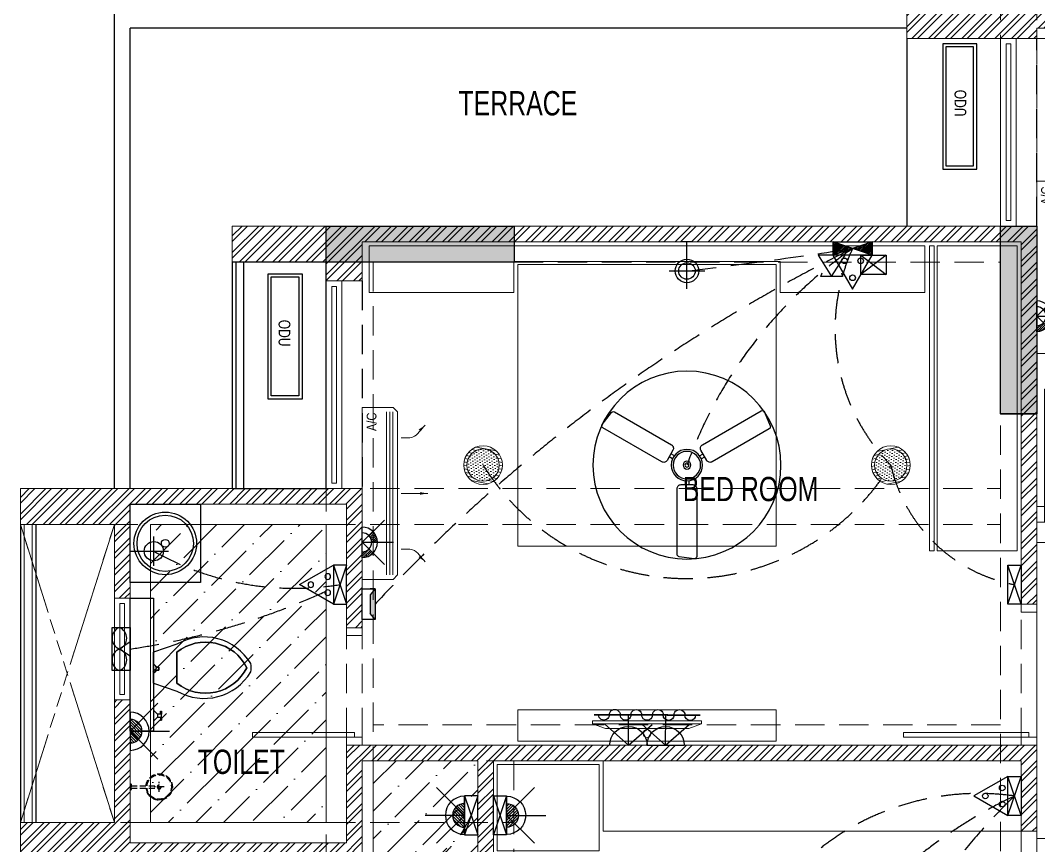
# Model space of a CAD drawing. Header units: inches. Extents: x 822859 to 1009930, y 496782 to 576896.
# Drawn here: x 825709 to 832210, y 528500 to 533772 of the extents above; entities that cross this region are included whole.
import ezdxf
from ezdxf.enums import TextEntityAlignment as Align

# ---------------------------------------------------------------- set-up
doc = ezdxf.new("R2010")
doc.units = ezdxf.units.IN
doc.header["$LTSCALE"] = 750
doc.header["$MEASUREMENT"] = 0
for name, pattern in [('DASHED', [0.75, 0.5, -0.25]), ('HIDDEN', [0.375, 0.25, -0.125]), ('HIDDEN2', [0.1875, 0.125, -0.0625])]:
    doc.linetypes.add(name, pattern=pattern)
for name, color, linetype, lineweight in [('1 x 15 W green led dl', 84, 'Continuous', 5), ('COLUMN', 5, 'Continuous', 13), ('DOOR-MSA', 8, 'Continuous', 13), ('DOTTED LINE-MSA', 8, 'HIDDEN2', 13), ('ELE-01-MSA', 8, 'Continuous', 18), ('ELE-04-MSA', 139, 'Continuous', 15), ('FURNITURE-MSA', 251, 'Continuous', 5), ('HVAC-HW UNIT', 1, 'Continuous', 13), ('S_B4_230x125', 3, 'HIDDEN', 20), ('S_B4_230x425', 15, 'HIDDEN', 20), ('S_B4_230x575', 10, 'HIDDEN', 20), ('S_B4_300x575', 30, 'HIDDEN', 20), ('S_B4_CUT OUT LINE', 9, 'Continuous', 20), ('S_B4_SUNK', 250, 'Continuous', 20), ('S_C_ABOVE HP TO TOP', 5, 'Continuous', 30), ('TEXT DETAIL-MSA', 8, 'Continuous', 13), ('TEXT ROOM NAME-MSA', 8, 'Continuous', 13), ('WALL HATCH-MSA', 251, 'Continuous', 9), ('WALL-MSA', 11, 'Continuous', 18), ('WINDOW-MSA', 8, 'Continuous', 13)]:
    doc.layers.add(name, color=color, linetype=linetype, lineweight=lineweight)
for name, color, linetype in [('AC 2 MODULE SWITCH', 6, 'DASHED'), ('CS SHEET', 7, 'Continuous'), ('E-18 wall light point', 3, 'Continuous'), ('E-18a wall light point', 6, 'Continuous'), ('E-20 night light point', 152, 'Continuous'), ('E-45 exhaust fan point', 5, 'Continuous'), ('E-47 switch board', 1, 'Continuous'), ('E-49 5A plug point', 150, 'Continuous'), ('E-49a SB with 5A plug point', 5, 'Continuous'), ('E-50 15A plug point', 1, 'Continuous'), ('E-51 15 A AC PLUG POINT', 6, 'Continuous'), ('E-55 telephone point', 6, 'Continuous'), ('E-56 television point', 4, 'Continuous'), ('ELE-02-MSA', 8, 'Continuous'), ("Emg-42 4' fan point", 30, 'Continuous'), ('P.FIXTURE', 8, 'Continuous'), ('PE-E-Electrical Control', 150, 'HIDDEN'), ('PROJ.', 7, 'Continuous'), ('R.C.C HATCH-MSA', 250, 'Continuous'), ('Switch Board', 72, 'Continuous')]:
    doc.layers.add(name, color=color, linetype=linetype)
doc.styles.add('125pt1.6', font='simplex.shx', dxfattribs={"width": 0.6, "height": 200})
doc.styles.add('Arial Narrow', font='swisscl.ttf', dxfattribs={"height": 150})
doc.styles.add('MtXpl_Swis721_LtCn_B', font='swisscl.ttf')
doc.styles.add('NARROW', font='ARIALN.TTF', dxfattribs={"height": 2.25})
doc.dimstyles.new('DIM_50', dxfattribs={"dimtxt": 200, "dimasz": 100, "dimexe": 25, "dimexo": 5, "dimgap": 25, "dimtad": 1, "dimdec": 0, "dimzin": 0, "dimdsep": 46, "dimtxsty": '125pt1.6', "dimblk": 'ARCHTICK', "dimcen": 0.09, "dimclrd": 8, "dimclre": 8, "dimclrt": 7, "dimaunit": 1, "dimadec": 4, "dimazin": 0, "dimtfac": 1, "dimtdec": 0, "dimtmove": 2, "dimatfit": 1, "dimfxl": 150, "dimfxlon": 1, "dimtolj": 1, "dimtzin": 0, "dimarcsym": 1})
pattern_1 = [(45, (-830625.795, -554021.86), (-53.0330086, 53.0330086), []), (45, (-830590.44, -554021.86), (-53.0330086, 53.0330086), [])]
pattern_2 = [(45, (-142690.51, 158401.09), (66.29126, 243.067956), [312.5, -62.5, 0, -62.5])]

# ---------------------------------------------------------------- blocks, each defined once
blk = doc.blocks.new('BLOCK-G & H TYPICAL COLOUMN')
at = {"layer": 'R.C.C HATCH-MSA'}
h = blk.add_hatch(color=256, dxfattribs=at)
h.dxf.hatch_style = 1
h.paths.add_polyline_path([(172697.62, -104207.75), (172688.57, -104207.75), (172688.57, -104255), (172697.62, -104255)])
h.paths.add_polyline_path([(172327.12, -104207.75), (172336.18, -104207.75), (172336.18, -104255), (172327.12, -104255)])
h.paths.add_polyline_path([(172819.88, -104207.75), (172819.88, -104216.81), (172867.12, -104216.81), (172867.12, -104207.75)])
h.paths.add_polyline_path([(172204.87, -104207.75), (172204.87, -104216.81), (172157.62, -104216.81), (172157.62, -104207.75)])
h.paths.add_polyline_path([(172561.18, -104240.06), (172552.12, -104240.06), (172552.12, -104287.31), (172561.18, -104287.31)])
h.paths.add_polyline_path([(172463.57, -104240.06), (172472.62, -104240.06), (172472.62, -104287.31), (172463.57, -104287.31)])
h.paths.add_polyline_path([(172177.87, -104422.2), (172177.87, -104431.25), (172130.62, -104431.25), (172130.62, -104422.2)])
h.paths.add_polyline_path([(172894.12, -104422.2), (172894.12, -104431.25), (172846.88, -104431.25), (172846.88, -104422.2)])
h.paths.add_polyline_path([(172336.12, -104486.75), (172336.12, -104495.81), (172288.87, -104495.81), (172288.87, -104486.75)])
h.paths.add_polyline_path([(172202.62, -104543.75), (172202.62, -104552.81), (172155.37, -104552.81), (172155.37, -104543.75)])
h.paths.add_polyline_path([(172822.13, -104543.75), (172822.13, -104552.81), (172869.37, -104552.81), (172869.37, -104543.75)])
h.paths.add_polyline_path([(172516.9, -104495.81), (172507.85, -104495.81), (172507.85, -104448.56), (172516.9, -104448.56)])
h.paths.add_polyline_path([(172697.62, -104104.25), (172688.57, -104104.25), (172688.57, -104057.01), (172697.62, -104057.01)])
h.paths.add_polyline_path([(172327.12, -104104.25), (172336.18, -104104.25), (172336.18, -104057.01), (172327.12, -104057.01)])
h.paths.add_polyline_path([(172819.88, -104104.25), (172819.88, -104095.2), (172867.12, -104095.2), (172867.12, -104104.25)])
h.paths.add_polyline_path([(172204.87, -104104.25), (172204.87, -104095.2), (172157.62, -104095.2), (172157.62, -104104.25)])
h.paths.add_polyline_path([(172561.18, -104071.94), (172552.12, -104071.94), (172552.12, -104024.7), (172561.18, -104024.7)])
h.paths.add_polyline_path([(172463.57, -104071.94), (172472.62, -104071.94), (172472.62, -104024.7), (172463.57, -104024.7)])
h.paths.add_polyline_path([(172177.87, -103889.81), (172177.87, -103880.75), (172130.62, -103880.75), (172130.62, -103889.81)])
h.paths.add_polyline_path([(172894.12, -103889.81), (172894.12, -103880.75), (172846.88, -103880.75), (172846.88, -103889.81)])
h.paths.add_polyline_path([(172336.12, -103825.25), (172336.12, -103816.2), (172288.87, -103816.2), (172288.87, -103825.25)])
h.paths.add_polyline_path([(172202.62, -103768.25), (172202.62, -103759.2), (172155.37, -103759.2), (172155.37, -103768.25)])
h.paths.add_polyline_path([(172822.13, -103768.25), (172822.13, -103759.2), (172869.37, -103759.2), (172869.37, -103768.25)])
h.paths.add_polyline_path([(172516.9, -103816.2), (172507.85, -103816.2), (172507.85, -103863.44), (172516.9, -103863.44)])
h.paths.add_polyline_path([(172548.37, -103699.31), (172548.37, -103690.25), (172595.62, -103690.25), (172595.62, -103699.31)])
h.paths.add_polyline_path([(172476.37, -103699.31), (172476.37, -103690.25), (172429.13, -103690.25), (172429.13, -103699.31)])
h.paths.add_polyline_path([(172726.82, -103612.31), (172726.82, -103603.25), (172774.06, -103603.25), (172774.06, -103612.31)])
h.paths.add_polyline_path([(172297.93, -103612.31), (172297.93, -103603.25), (172250.69, -103603.25), (172250.69, -103612.31)])
h.paths.add_polyline_path([(172920.37, -103523.81), (172920.37, -103514.75), (172857.56, -103514.75), (172857.56, -103523.81)])
h.paths.add_polyline_path([(172104.37, -103523.81), (172104.37, -103514.75), (172167.19, -103514.75), (172167.19, -103523.81)])
h.paths.add_polyline_path([(172476.37, -103492.94), (172467.32, -103492.94), (172467.32, -103445.7), (172476.37, -103445.7)])
h.paths.add_polyline_path([(172548.37, -103492.94), (172557.43, -103492.94), (172557.43, -103445.7), (172548.37, -103445.7)])
h.paths.add_polyline_path([(172663.43, -103454.75), (172759.5, -103454.75), (172759.5, -103349.7), (172663.43, -103349.7), (172663.43, -103358.75), (172750.44, -103358.75), (172750.44, -103445.7), (172663.43, -103445.7)])
h.paths.add_polyline_path([(172361.32, -103454.75), (172265.25, -103454.75), (172265.25, -103349.7), (172361.32, -103349.7), (172361.32, -103358.75), (172274.31, -103358.75), (172274.31, -103445.7), (172361.32, -103445.7)])
h.paths.add_polyline_path([(172428.37, -103358.75), (172419.32, -103358.75), (172419.32, -103311.51), (172428.37, -103311.51)])
h.paths.add_polyline_path([(172428.37, -103132.74), (172419.32, -103132.74), (172419.32, -103179.99), (172428.37, -103179.99)])
h.paths.add_polyline_path([(172151.62, -103286.75), (172151.62, -103277.7), (172104.37, -103277.7), (172104.37, -103286.75)])
h.paths.add_polyline_path([(172245.43, -103162.74), (172245.43, -103153.68), (172198.19, -103153.68), (172198.19, -103162.74)])
h.paths.add_polyline_path([(172428.37, -103021.25), (172419.32, -103021.25), (172419.32, -103068.5), (172428.37, -103068.5)])
h.paths.add_polyline_path([(172245.43, -102997.25), (172236.37, -102997.25), (172236.37, -103044.5), (172245.43, -103044.5)])
h.paths.add_polyline_path([(172104.37, -102997.25), (172104.37, -103006.31), (172151.62, -103006.31), (172151.62, -102997.25)])
h.paths.add_polyline_path([(172596.37, -103358.75), (172605.43, -103358.75), (172605.43, -103311.51), (172596.37, -103311.51)])
h.paths.add_polyline_path([(172596.37, -103132.74), (172605.43, -103132.74), (172605.43, -103179.99), (172596.37, -103179.99)])
h.paths.add_polyline_path([(172873.13, -103286.75), (172873.13, -103277.7), (172920.37, -103277.7), (172920.37, -103286.75)])
h.paths.add_polyline_path([(172779.32, -103162.74), (172779.32, -103153.68), (172826.56, -103153.68), (172826.56, -103162.74)])
h.paths.add_polyline_path([(172596.37, -103021.25), (172605.43, -103021.25), (172605.43, -103068.5), (172596.37, -103068.5)])
h.paths.add_polyline_path([(172779.32, -102997.25), (172788.37, -102997.25), (172788.37, -103044.5), (172779.32, -103044.5)])
h.paths.add_polyline_path([(172920.37, -102997.25), (172920.37, -103006.31), (172873.13, -103006.31), (172873.13, -102997.25)])
h.paths.add_polyline_path([(172548.37, -104612.7), (172548.37, -104621.75), (172595.62, -104621.75), (172595.62, -104612.7)])
h.paths.add_polyline_path([(172476.37, -104612.7), (172476.37, -104621.75), (172429.13, -104621.75), (172429.13, -104612.7)])
h.paths.add_polyline_path([(172297.93, -104699.7), (172297.93, -104708.75), (172250.69, -104708.75), (172250.69, -104699.7)])
h.paths.add_polyline_path([(172104.37, -104788.2), (172104.37, -104797.25), (172167.19, -104797.25), (172167.19, -104788.2)])
h.paths.add_polyline_path([(172726.82, -104699.7), (172726.82, -104708.75), (172774.06, -104708.75), (172774.06, -104699.7)])
h.paths.add_polyline_path([(172920.37, -104788.2), (172920.37, -104797.25), (172857.56, -104797.25), (172857.56, -104788.2)])
h.paths.add_polyline_path([(172476.37, -104819.06), (172467.32, -104819.06), (172467.32, -104866.31), (172476.37, -104866.31)])
h.paths.add_polyline_path([(172548.37, -104819.06), (172557.43, -104819.06), (172557.43, -104866.31), (172548.37, -104866.31)])
h.paths.add_polyline_path([(172663.43, -104857.25), (172759.5, -104857.25), (172759.5, -104962.31), (172663.43, -104962.31), (172663.43, -104953.25), (172750.44, -104953.25), (172750.44, -104866.31), (172663.43, -104866.31)])
h.paths.add_polyline_path([(172361.32, -104857.25), (172265.25, -104857.25), (172265.25, -104962.31), (172361.32, -104962.31), (172361.32, -104953.25), (172274.31, -104953.25), (172274.31, -104866.31), (172361.32, -104866.31)])
h.paths.add_polyline_path([(172428.37, -104953.25), (172419.32, -104953.25), (172419.32, -105000.5), (172428.37, -105000.5)])
h.paths.add_polyline_path([(172428.37, -105178.31), (172419.32, -105178.31), (172419.32, -105131.06), (172428.37, -105131.06)])
h.paths.add_polyline_path([(172151.62, -105025.25), (172151.62, -105034.31), (172104.37, -105034.31), (172104.37, -105025.25)])
h.paths.add_polyline_path([(172245.43, -105072.5), (172236.37, -105072.5), (172236.37, -105025.25), (172245.43, -105025.25)])
h.paths.add_polyline_path([(172428.37, -105290.75), (172419.32, -105290.75), (172419.32, -105243.51), (172428.37, -105243.51)])
h.paths.add_polyline_path([(172245.43, -105314.75), (172236.37, -105314.75), (172236.37, -105267.51), (172245.43, -105267.51)])
h.paths.add_polyline_path([(172104.37, -105277.35), (172113.43, -105277.35), (172113.43, -105314.75), (172104.37, -105314.75)])
h.paths.add_polyline_path([(172596.37, -104953.25), (172605.43, -104953.25), (172605.43, -105000.5), (172596.37, -105000.5)])
h.paths.add_polyline_path([(172596.37, -105178.31), (172605.43, -105178.31), (172605.43, -105131.06), (172596.37, -105131.06)])
h.paths.add_polyline_path([(172873.13, -105025.25), (172873.13, -105034.31), (172920.37, -105034.31), (172920.37, -105025.25)])
h.paths.add_polyline_path([(172788.37, -105025.25), (172779.32, -105025.25), (172779.32, -105072.5), (172788.37, -105072.5)])
h.paths.add_polyline_path([(172596.37, -105290.75), (172605.43, -105290.75), (172605.43, -105243.51), (172596.37, -105243.51)])
h.paths.add_polyline_path([(172779.32, -105314.75), (172788.37, -105314.75), (172788.37, -105267.51), (172779.32, -105267.51)])
h.paths.add_polyline_path([(172911.32, -105314.75), (172920.37, -105314.75), (172920.37, -105277.35), (172911.32, -105277.35)])
h.paths.add_polyline_path([(172688.63, -104486.75), (172688.63, -104495.81), (172735.87, -104495.81), (172735.87, -104486.75)])
h.paths.add_polyline_path([(172688.63, -103825.25), (172688.63, -103816.2), (172735.87, -103816.2), (172735.87, -103825.25)])
at = {"layer": 'COLUMN'}
for points in [[(172204.87, -104207.75), (172204.87, -104216.81), (172157.62, -104216.81), (172157.62, -104207.75)], [(172327.12, -104207.75), (172336.18, -104207.75), (172336.18, -104255), (172327.12, -104255)]]:
    blk.add_lwpolyline(points, close=True, dxfattribs=at)
blk = doc.blocks.new('A$Ca69f7aba')
at = {"layer": 'WINDOW-MSA', "ltscale": 5000}
for points in [[(-750, 0), (-700, 0), (-700, -100), (-750, -100)], [(0, 0), (-50, 0), (-50, -100), (0, -100)], [(-50, -50), (-50, -700), (-80, -700), (-80, -50)]]:
    blk.add_lwpolyline(points, close=True, dxfattribs=at)
at = {"layer": 'WINDOW-MSA', "linetype": 'HIDDEN'}
blk.add_lwpolyline([(-50, 0), (-700, 0)], dxfattribs=at)
at = {"layer": 'WINDOW-MSA', "linetype": 'HIDDEN', "elevation": 0}
blk.add_lwpolyline([(-50, -100), (-700, -100)], dxfattribs=at)
blk = doc.blocks.new('A$C16cd5f5f')
at = {"layer": 'WINDOW-MSA', "ltscale": 5000}
for points in [[(50, 50), (50, 850), (80, 850), (80, 50)], [(0, 0), (50, 0), (50, 100), (0, 100)], [(900, 0), (850, 0), (850, 100), (900, 100)]]:
    blk.add_lwpolyline(points, close=True, dxfattribs=at)
at = {"layer": 'WINDOW-MSA', "linetype": 'HIDDEN', "elevation": 0}
blk.add_lwpolyline([(50, 100), (850, 100)], dxfattribs=at)
at = {"layer": 'WINDOW-MSA', "linetype": 'HIDDEN'}
blk.add_lwpolyline([(50, 0), (850, 0)], dxfattribs=at)
blk = doc.blocks.new('A$Cbea8c011')
at = {"layer": 'ELE-02-MSA', "elevation": 0}
for points in [[(400, -108.3), (-400, -108.3), (-400, 108.3), (400, 108.3)], [(380, -88.3), (-380, -88.3), (-380, 88.3), (380, 88.3)]]:
    blk.add_lwpolyline(points, close=True, dxfattribs=at)
at = {"layer": 'TEXT DETAIL-MSA', "style": 'Arial Narrow'}
blk.add_text('ODU', height=75, dxfattribs=at).set_placement((-106.4, -41.5, 0))
blk = doc.blocks.new('t4tgg34')
for points in [[(375405.3, -62759.1), (375390.8, -62744.6), (375390.8, -62738.4), (375370.8, -62738.4), (375370.8, -62719.7), (375390.8, -62719.7), (375390.8, -62713.4), (375405.3, -62699), (375405.3, -62635.1), (375255.5, -62585.2, 0.412342), (374784.6, -62708.9, 0.132891), (374784.6, -62761, 0.412336), (375255.5, -62884.7), (375405.3, -62834.8)], [(375255.5, -62834.8, -0.475238), (374809.5, -62734.9, -0.475243), (375255.5, -62635.1)]]:
    blk.add_lwpolyline(points, format="xyb", close=True)
blk.add_lwpolyline([(375255.5, -62834.8), (375255.5, -62635.1, 0.475243), (374809.5, -62734.9, 0.475238), (375255.5, -62834.8, 0.489246)], format="xyb")
blk.add_lwpolyline([(375405.3, -62635.1), (375405.3, -62699), (375390.8, -62713.4), (375390.8, -62719.7), (375370.8, -62719.7), (375370.8, -62738.4), (375390.8, -62738.4), (375390.8, -62744.6), (375405.3, -62759.1), (375405.3, -62699), (375405.3, -62834.8)])
blk = doc.blocks.new('9')
at = {"linetype": 'Continuous'}
for p, q in [((709869.5, -390414.7), (709869.5, -390433.8)), ((709875.9, -390433.8), (709869.5, -390433.8)), ((709875.9, -390414.7), (709875.9, -390433.8))]:
    blk.add_line(p, q, dxfattribs=at)
for points in [[(709875.9, -390395.7), (709875.9, -390376.6), (709869.5, -390376.6), (709869.5, -390395.7)], [(709894.9, -390395.7), (709920.3, -390370.3), (709920.3, -390440.1), (709894.9, -390414.7)]]:
    blk.add_lwpolyline(points, dxfattribs=at)
blk.add_lwpolyline([(709894.9, -390414.7), (709869.5, -390414.7), (709869.5, -390395.7), (709894.9, -390395.7)], close=True, dxfattribs=at)
blk = doc.blocks.new('SHOWE')
at = {"linetype": 'HIDDEN', "ltscale": 0.2}
for p, q in [((3964261.3, -1171717.9), (3964261.3, -1171674.7)), ((3964261.3, -1171674.7), (3964263.3, -1171674.7)), ((3964261.3, -1171717.9), (3964263.3, -1171717.9)), ((3964264.2, -1171676.3), (3964264.2, -1171716.3)), ((3964268.7, -1171680.5), (3964268.7, -1171696.3)), ((3964268.7, -1171688.6), (3964437.5, -1171688.6)), ((3964268.7, -1171712), (3964268.7, -1171696.3)), ((3964268.7, -1171704), (3964437.5, -1171704)), ((3964479.2, -1171696.3), (3964415.6, -1171696.3)), ((3964447.4, -1171664.5), (3964447.4, -1171728.1))]:
    blk.add_line(p, q, dxfattribs=at)
for radius in [12.5, 10.6]:
    blk.add_circle((3964447.4, -1171696.3), radius, dxfattribs=at)
for centre, radius, start, end in [((3964447.4, -1171696.3), 84.1, 185.23834, 174.76166), ((3964447.4, -1171696.3), 81.4, 185.41049, 174.58951), ((3964447.4, -1171696.3), 78, 185.6496, 174.3504), ((3964262.4, -1171676.3), 1.76, 358.02823, 62.08212), ((3964262.4, -1171716.3), 1.76, 297.91788, 1.97177), ((3964259.8, -1171685.3), 10.1, 28.34358, 64.21035), ((3964259.8, -1171707.2), 10.1, 295.78965, 331.65642)]:
    blk.add_arc(centre, radius, start, end, dxfattribs=at)
blk = doc.blocks.new('G$CA9DB4A96')
at = {"layer": 'FURNITURE-MSA'}
for points in [[(550, 0), (550, 650), (0, 650), (0, 0)], [(560, 0), (590, 0), (590, 650), (560, 650)], [(590, 500), (610, 500), (610, 600), (590, 600)]]:
    blk.add_lwpolyline(points, close=True, dxfattribs=at)
blk = doc.blocks.new('G$C7997B730')
at = {"layer": 'FURNITURE-MSA'}
for p, q in [((36, 1325, 0), (0, 1325, 0)), ((0, 1325, 0), (0, 0, 0)), ((36, 1325, 0), (0, 1325, 0)), ((93, 1169, 0), (36, 1325, 0)), ((36, 0, 0), (36, 1325, 0)), ((93, 1169, 0), (36, 1325, 0)), ((93, 156, 0), (93, 1169, 0)), ((93, 156, 0), (36, 0, 0)), ((36, 0, 0), (0, 0, 0))]:
    blk.add_line(p, q, dxfattribs=at)
blk = doc.blocks.new('A$Caebde61c')
at = {"layer": 'FURNITURE-MSA'}
for q in [(3119.3, -34161.7), (5787.8, -34611.7)]:
    blk.add_line((3119.3, -34611.7), q, dxfattribs=at)
for points in [[(2550.4, -30971.7), (4250.4, -30971.7), (4250.4, -31171.7), (5174.6, -31171.7), (5174.6, -30871.7), (1626.2, -30871.7), (1626.2, -31171.7), (2550.4, -31171.7)], [(5232.8, -32821.7), (5232.8, -30871.7), (5202.8, -30871.7), (5202.8, -32821.7)], [(5762.8, -32821.7), (5762.8, -30871.7), (5252.8, -30871.7), (5252.8, -32821.7)], [(4225.4, -30991.7), (4225.4, -32791.7), (2575.4, -32791.7), (2575.4, -30991.7)], [(2575.4, -33836.7), (2575.4, -34036.7), (4225.4, -34036.7), (4225.4, -33836.7)]]:
    blk.add_lwpolyline(points, close=True, dxfattribs=at)
blk.add_circle((3400.4, -33987.6, 0), 25, dxfattribs=at)
at = {"layer": 'FURNITURE-MSA', "xscale": 0.524880000000001, "yscale": 0.524880000000001, "zscale": 0.524880000000001, "rotation": 270.0000000000001}
blk.add_blockref('G$C7997B730', (3052.7, -33907, 0), dxfattribs=at)
at = {"layer": 'FURNITURE-MSA', "rotation": 270.0000000000001}
blk.add_blockref('G$CA9DB4A96', (2444.3, -34186.7), dxfattribs=at)
blk = doc.blocks.new('DRHASHGSDG')
at = {"layer": 'WALL HATCH-MSA'}
h = blk.add_hatch(dxfattribs=at)
h.set_pattern_fill('ANSI32', color=256, scale=200)
h.set_pattern_definition(pattern_1)
h.paths.add_polyline_path([(741.5, -20365.2), (741.5, -20135.2), (1571.5, -20135.2), (1571.5, -20200.2), (4937.2, -20200.2), (4937.2, -17145), (2471.5, -17145), (2471.5, -17045), (4596.9, -17045), (4596.9, -15644.1), (4696.9, -15644.1), (4696.9, -17045), (5037.2, -17045), (5037.2, -23455.3), (4696.9, -23455.3), (4696.9, -24856.2), (4596.9, -24856.2), (4596.9, -23455.3), (2471.5, -23455.3), (2471.5, -23355.3), (4937.2, -23355.3), (4937.2, -20300.2), (1571.5, -20300.2), (1571.5, -20365.2)])
h = blk.add_hatch(dxfattribs=at)
h.set_pattern_fill('ANSI32', color=256, scale=200)
h.set_pattern_definition(pattern_1)
h.paths.add_polyline_path([(-3563.8, -21564.6), (-3563.8, -21794.6), (-2963.8, -21794.6), (-2963.8, -21914.6), (-2733.8, -21914.6), (-2733.8, -21664.6), (1471.5, -21664.6), (1471.5, -23979.6), (1571.5, -23979.6), (1571.5, -21564.6)])
h = blk.add_hatch(dxfattribs=at)
h.set_pattern_fill('ANSI32', color=256, scale=200)
h.set_pattern_definition(pattern_1)
h.paths.add_polyline_path([(-4916.3, -23471), (-4916.3, -23241), (-2733.8, -23241), (-2733.8, -24129.6), (-2833.8, -24129.6), (-2833.8, -23341), (-4216.3, -23341), (-4216.3, -23941), (-4316.3, -23941), (-4316.3, -23471), (-4916.3, -23471)])
h = blk.add_hatch(dxfattribs=at)
h.set_pattern_fill('ANSI32', color=256, scale=200)
h.set_pattern_definition(pattern_1)
h.paths.add_polyline_path([(-4916.3, -25603.2), (-4916.3, -25373.2), (-4316.3, -25373.2), (-4316.3, -24591), (-4216.3, -24591), (-4216.3, -25503.2), (-2833.8, -25503.2), (-2833.8, -24879.6), (1571.5, -24879.6), (1571.5, -25429.6), (1471.5, -25429.6), (1471.5, -24979.6), (-1897, -24979.6), (-1897, -25603.2), (-1997, -25603.2), (-1997, -24979.6), (-2733.8, -24979.6), (-2733.8, -25603.2)])
at = {"layer": 'DOOR-MSA', "linetype": 'HIDDEN'}
for p, q in [((1471.5, -25429.6), (1471.5, -26391.5)), ((1571.5, -25429.6), (1571.5, -26391.5))]:
    blk.add_line(p, q, dxfattribs=at)
at = {"layer": 'DOTTED LINE-MSA'}
blk.add_line((741.5, -21564.6), (741.5, -20365.2), dxfattribs=at)
for points in [[(-4316.3, -23471), (-4916.3, -25373.2)], [(-4316.3, -25373.2), (-4916.3, -23471)]]:
    blk.add_lwpolyline(points, dxfattribs=at)
at = {"layer": 'ELE-01-MSA'}
for p, q in [((-4891.3, -23471), (-4891.3, -25373.2)), ((-4841.3, -25373.2), (-4841.3, -23471))]:
    blk.add_line(p, q, dxfattribs=at)
at = {"layer": 'ELE-02-MSA'}
for p, q in [((-4316.3, -23241), (-4316.3, -17259.3)), ((-4216.3, -23241), (-4216.3, -20300.2)), ((741.5, -20300.2), (-4216.3, -20300.2)), ((-3538.8, -23241), (-3538.8, -21794.6)), ((-3488.8, -23241), (-3488.8, -21794.6)), ((-4916.3, -23471), (-4916.3, -25373.2)), ((-4816.3, -25373.2), (-4816.3, -23471))]:
    blk.add_line(p, q, dxfattribs=at)
at = {"layer": 'ELE-02-MSA', "linetype": 'HIDDEN'}
for p, q in [((1571.5, -21564.6), (1571.5, -20365.2)), ((-2733.8, -21914.6), (-2733.8, -23241))]:
    blk.add_line(p, q, dxfattribs=at)
at = {"layer": 'ELE-04-MSA'}
blk.add_line((-3563.8, -23241), (-3563.8, -21794.6), dxfattribs=at)
at = {"layer": 'P.FIXTURE'}
for points in [[(-4216.3, -23341), (-3766.3, -23341), (-3766.3, -23841), (-4216.3, -23841)], [(-4066.3, -23941), (-4066.3, -24791), (-4216.3, -24791), (-4216.3, -23941)]]:
    blk.add_lwpolyline(points, close=True, dxfattribs=at)
for radius in [200, 180, 25]:
    blk.add_circle((-3991.3, -23591), radius, dxfattribs=at)
at = {"layer": 'WALL-MSA'}
for p, q in [((741.5, -20365.2), (741.5, -20135.2)), ((1571.5, -20300.2), (4937.2, -20300.2)), ((1571.5, -20365.2), (1571.5, -20300.2)), ((741.5, -20365.2), (1571.5, -20365.2)), ((-3563.8, -21564.6), (1571.5, -21564.6)), ((-3563.8, -21564.6), (-3563.8, -21794.6)), ((1571.5, -21564.6), (1571.5, -23979.6)), ((-2733.8, -21664.6), (1471.5, -21664.6)), ((-2733.8, -21914.6), (-2733.8, -21664.6)), ((1471.5, -21664.6), (1471.5, -23979.6)), ((-3563.8, -21794.6), (-2963.8, -21794.6)), ((-2963.8, -21794.6), (-2963.8, -21914.6)), ((-2963.8, -21914.6), (-2733.8, -21914.6)), ((-4916.3, -23471), (-4916.3, -23241)), ((-2733.8, -23241), (-4916.3, -23241)), ((-2733.8, -24129.6), (-2733.8, -23241)), ((-4216.3, -23941), (-4216.3, -23341)), ((-2833.8, -23341), (-4216.3, -23341)), ((-2833.8, -24129.6), (-2833.8, -23341, 0)), ((-4316.3, -23471), (-4916.3, -23471)), ((-4316.3, -23941), (-4316.3, -23471)), ((-4216.3, -23941), (-4316.3, -23941)), ((1471.5, -23979.6), (1571.5, -23979.6)), ((-2733.8, -24129.6), (-2833.8, -24129.6)), ((-4316.3, -25373.2), (-4316.3, -24591)), ((-4216.3, -24591), (-4316.3, -24591)), ((-4216.3, -25503.2), (-4216.3, -24591)), ((-2833.8, -24879.6), (1571.5, -24879.6)), ((-2833.8, -24879.6, 0), (-2833.8, -25503.2)), ((1571.5, -24879.6), (1571.5, -25429.6)), ((-2733.8, -24979.6), (-1997, -24979.6)), ((-2733.8, -24979.6), (-2733.8, -25603.2)), ((-1997, -25603.2), (-1997, -24979.6)), ((-1897, -24979.6), (1471.5, -24979.6)), ((-1897, -25603.2), (-1897, -24979.6)), ((1471.5, -24979.6), (1471.5, -25429.6)), ((-4916.3, -25603.2), (-4916.3, -25373.2)), ((-4916.3, -25373.2), (-4316.3, -25373.2)), ((1471.5, -25429.6), (1571.5, -25429.6)), ((-4216.3, -25503.2), (-2833.8, -25503.2))]:
    blk.add_line(p, q, dxfattribs=at)
at = {"layer": 'WINDOW-MSA'}
for p, q in [((1341.5, -20365.2), (1341.5, -21564.6)), ((1441.5, -20365.2), (1441.5, -21564.6)), ((-2963.8, -21914.6), (-2963.8, -23241)), ((-2863.8, -21914.6), (-2863.8, -23241)), ((-4316.3, -23941), (-4316.3, -24591)), ((-4216.3, -23941), (-4216.3, -24591))]:
    blk.add_line(p, q, dxfattribs=at)
for points in [[(1406.5, -21529.6), (1406.5, -20400.2), (1376.5, -20400.2), (1376.5, -21529.6)], [(-2898.8, -23206), (-2898.8, -21949.6), (-2928.8, -21949.6), (-2928.8, -23206)], [(-4251.3, -24556), (-4251.3, -23976), (-4281.3, -23976), (-4281.3, -24556)]]:
    blk.add_lwpolyline(points, close=True, dxfattribs=at)
at = {"xscale": -1, "rotation": 89.99999999999997}
blk.add_blockref('A$Cbea8c011', (1080.5, -20800, 0), dxfattribs=at)
at = {"rotation": 270}
blk.add_blockref('A$Cbea8c011', (-3226.4, -22269.1, 0), dxfattribs=at)
at = {"layer": 'COLUMN', "xscale": 25.4, "yscale": 25.4, "zscale": 25.4}
blk.add_blockref('BLOCK-G & H TYPICAL COLOUMN', (-4375767.4, 2625312.3), dxfattribs=at)
at = {"layer": 'DOOR-MSA'}
blk.add_blockref('A$C16cd5f5f', (1571.5, -23455.3, 0), dxfattribs=at)
for name, p, rotation in [('A$C16cd5f5f', (1571.5, -24879.6, 0), 90.00000000000001), ('A$Ca69f7aba', (-2733.8, -24879.6), 270.0000000000001)]:
    blk.add_blockref(name, p, dxfattribs=dict(at, rotation=rotation))
at = {"layer": 'FURNITURE-MSA'}
blk.add_blockref('A$Caebde61c', (-4316.3, 9182.1), dxfattribs=at)
at = {"layer": 'P.FIXTURE', "rotation": 180}
blk.add_blockref('t4tgg34', (371339, -87120.1), dxfattribs=at)
at = {"layer": 'P.FIXTURE', "xscale": -1}
blk.add_blockref('9', (705854.1, 365714.2), dxfattribs=at)
at = {"layer": 'P.FIXTURE', "lineweight": 30, "xscale": -1, "rotation": 180}
blk.add_blockref('SHOWE', (-3968477.6, -1196843.4), dxfattribs=at)
at = {"layer": 'TEXT ROOM NAME-MSA', "lineweight": 0, "style": 'MtXpl_Swis721_LtCn_B'}
for s, p in [('TERRACE', (-2119.9, -20857.3, 0)), ('BED ROOM', (-687.6, -23321.4, 0)), ('TOILET', (-3784.3, -25063.8))]:
    blk.add_text(s, height=155, dxfattribs=at).set_placement(p)
blk = doc.blocks.new('C-230x1200')
at = {"layer": 'S_C_ABOVE HP TO TOP'}
h = blk.add_hatch(color=250, dxfattribs=at)
h.dxf.hatch_style = 1
h.paths.add_polyline_path([(-230, 1200), (-230, 0), (0, 0), (0, 1200)])
at = {"layer": 'S_C_ABOVE HP TO TOP', "color": 8}
blk.add_lwpolyline([(0, 1200), (-230, 1200), (-230, 0), (0, 0)], close=True, dxfattribs=at)
blk = doc.blocks.new('zw$A6E')
at = {"layer": 'S_B4_SUNK'}
h = blk.add_hatch(dxfattribs=at)
h.set_pattern_fill('ANSI36', color=252, scale=1000)
h.set_pattern_definition(pattern_2)
h.paths.add_polyline_path([(-16180.1, -23471), (-15057.6, -23471), (-15057.6, -25373.2), (-16180.1, -25373.2)])
h = blk.add_hatch(dxfattribs=at)
h.set_pattern_fill('ANSI36', color=252, scale=1000)
h.set_pattern_definition(pattern_2)
h.paths.add_polyline_path([(-14090.8, -24979.6), (-14757.6, -24979.6), (-14757.6, -27011.5), (-14090.8, -27011.5)])
at = {"layer": 'PROJ.', "color": 150}
blk.add_line((-11352.3, -20365.2), (-11352.3, -21564.6, 0), dxfattribs=at)
blk.add_lwpolyline([(-15057.6, -21794.6), (-15657.6, -21794.6), (-15657.6, -23241), (-15057.6, -23241)], close=True, dxfattribs=at)
at = {"layer": 'S_B4_230x125', "color": 118}
for p, q in [((-15057.6, -23241), (-10752.3, -23241)), ((-15057.6, -23471), (-10752.3, -23471)), ((-15057.6, -25373.2), (-13860.8, -25373.2))]:
    blk.add_line(p, q, dxfattribs=at)
at = {"layer": 'S_B4_230x425', "color": 8}
blk.add_line((-10522.3, -25476.2), (-6161.9, -25476.2), dxfattribs=at)
at = {"layer": 'S_B4_230x575', "color": 8}
for p, q in [((-10752.3, -18935.7), (-10752.3, -21564.6)), ((-10522.3, -18935.7), (-10522.3, -21564.6)), ((-11352.3, -20135.1), (-11352.3, -20365.2)), ((-11352.3, -20365.2), (-10752.3, -20365.2)), ((-10522.3, -20365.2), (-7286.6, -20365.2)), ((-15657.6, -21794.6), (-15657.6, -21564.6)), ((-15657.6, -21564.6), (-15057.6, -21564.6)), ((-13857.6, -21564.6), (-10752.3, -21564.6)), ((-15657.6, -21794.6), (-15057.6, -21794.6, 0)), ((-13859.7, -21794.6), (-10752.3, -21794.6)), ((-10752.3, -28651.2), (-10752.3, -22764.6)), ((-10522.3, -28651.2), (-10522.3, -22764.6)), ((-17010.1, -23241), (-15057.6, -23241)), ((-17010.1, -23241), (-17010.1, -23471)), ((-10522.3, -23355.3, 0), (-7286.6, -23355.3, 0)), ((-17010.1, -23471), (-15057.6, -23471)), ((-16410.1, -23471), (-16410.1, -25373.2)), ((-16180.1, -23471), (-16180.1, -25373.2)), ((-10522.3, -23585.3, 0), (-5037.3, -23585.3, 0)), ((-10752.3, -24749.6), (-14757.6, -24749.6)), ((-10752.3, -24979.6), (-14757.6, -24979.6)), ((-14090.8, -24979.6), (-14090.8, -27011.5)), ((-13860.8, -24979.6), (-13860.8, -27011.5)), ((-15057.6, -25373.2), (-17010.1, -25373.2)), ((-17010.1, -25373.2), (-17010.1, -25603.2))]:
    blk.add_line(p, q, dxfattribs=at)
at = {"layer": 'S_B4_300x575', "color": 8}
for p, q in [((-15057.6, -21794.6), (-15057.6, -27011.5)), ((-14757.6, -21794.6), (-14757.6, -27011.5))]:
    blk.add_line(p, q, dxfattribs=at)
at = {"layer": 'S_B4_CUT OUT LINE', "color": 252, "linetype": 'HIDDEN', "ltscale": 5}
for p, q in [((-16410.1, -25373.2), (-17010.1, -23471)), ((-16410.1, -23471), (-17010.1, -25373.2)), ((-17010.1, -25373.2), (-17010.1, -23471))]:
    blk.add_line(p, q, dxfattribs=at)
at = {"layer": 'S_B4_SUNK', "color": 252}
for points in [[(-16180.1, -23471), (-15057.6, -23471), (-15057.6, -25373.2), (-16180.1, -25373.2)], [(-14090.8, -24979.6), (-14757.6, -24979.6), (-14757.6, -27011.5), (-14090.8, -27011.5)]]:
    blk.add_lwpolyline(points, close=True, dxfattribs=at)
at = {"layer": 'S_C_ABOVE HP TO TOP', "xscale": -1}
for p, rotation in [((-15057.6, -21564.6), 270), ((-10522.3, -21564.6), 180)]:
    blk.add_blockref('C-230x1200', p, dxfattribs=dict(at, rotation=rotation))
blk = doc.blocks.new('PP-01')
h = blk.add_hatch()
h.set_pattern_fill('ANSI31', color=256, scale=1.635026, style=0)
h.set_pattern_definition([(45, (-4840.0876, -743.28332), (-0.14451727, 0.14451727), [])])
edge = h.paths.add_edge_path()
edge.add_ellipse((0, 0), major_axis=(0.861, 0.861), ratio=1, start_angle=90, end_angle=135)
edge.add_line((-1.22, 0), (0, 0))
edge.add_line((0, 0), (-0.86, 0.86))
edge = h.paths.add_edge_path()
edge.add_line((0, 0), (0, 1.22))
edge.add_ellipse((0, 0), major_axis=(0.861, 0.861), ratio=1, start_angle=45, end_angle=90)
edge.add_line((-0.86, 0.86), (0, 0))
edge = h.paths.add_edge_path()
edge.add_line((0, 0), (0.86, 0.86))
edge.add_ellipse((0, 0), major_axis=(0.861, 0.861), ratio=1, start_angle=0, end_angle=45)
edge.add_line((0, 1.22), (0, 0))
edge = h.paths.add_edge_path()
edge.add_ellipse((0, 0), major_axis=(0.861, 0.861), ratio=1, start_angle=-45, end_angle=0)
edge.add_line((0.86, 0.86), (0, 0))
edge.add_line((0, 0), (1.22, 0))
for p, q in [((0, 0), (0, 4.04)), ((0, 0), (-2.86, 2.86)), ((0, 0), (2.86, 2.86)), ((-1.96, 0), (1.96, 0))]:
    blk.add_line(p, q)
for radius in [1.96, 1.22]:
    blk.add_arc((0, 0), radius, 0, 180)
blk = doc.blocks.new('A$C4D7A2C8D')
blk.add_lwpolyline([(4, -1.68), (-6, -1.68), (-6, 1.68), (4, 1.68)], close=True)
for points in [[(4, 1.68), (-6, -1.68)], [(4, -1.68), (-6, 1.68)]]:
    blk.add_lwpolyline(points)
blk = doc.blocks.new('P ONB-01')
at = {"ltscale": 0.4}
blk.add_lwpolyline([(1.809, 0), (0, 3.133), (-1.809, 0)], close=True, dxfattribs=at)
for centre in [(0, 2.089), (-0.746, 0.522), (0.746, 0.522)]:
    blk.add_circle(centre, 0.259, dxfattribs=at)
blk = doc.blocks.new('_ArchTick')
at = {"color": 0, "linetype": 'ByBlock', "const_width": 0.15}
blk.add_lwpolyline([(-0.5, -0.5), (0.5, 0.5)], dxfattribs=at)
blk = doc.blocks.new('P-01')
for p, q in [((-0.5, 0), (-2.91, 2.12)), ((-0.5, 0), (-0.5, 3.09)), ((-0.5, 0), (1.91, 2.12)), ((1.41, 0), (-2.41, 0))]:
    blk.add_line(p, q)
blk.add_arc((-0.5, 0), 1.91, 0.0293, 179.9707)
blk = doc.blocks.new('A$C39A77DF2')
at = {"layer": 'E-49 5A plug point', "xscale": -62.36633987703786, "yscale": 62.36633987703786, "zscale": 79.20525164419156, "rotation": 270}
blk.add_blockref('P-01', (0, 31.2), dxfattribs=at)
blk = doc.blocks.new('TV-02')
at = {"const_width": 0.171}
blk.add_lwpolyline([(4.52, 0), (-6.36, 0)], dxfattribs=at)
at = {"ltscale": 100}
for centre, major_axis, start_param, end_param in [((-5.34, 0), (0.39, 0.39), 5.497787, 8.63938), ((-3.13, 0), (0.39, 0.39), 5.497787, 8.63938), ((-0.92, 0), (0.39, 0.39), 5.497787, 8.63938), ((0.18, 0), (0.39, 0.39), 2.356194, 5.497787), ((1.28, 0), (-0.39, 0.39), 3.926991, 7.068583), ((2.39, 0), (0.39, 0.39), 2.356194, 5.497787), ((3.49, 0), (-0.39, 0.39), 3.926991, 7.068583), ((-4.23, 0), (0.39, 0.39), 2.356194, 5.497787), ((-2.03, 0), (-0.39, 0.39), 0.785398, 3.926991)]:
    blk.add_ellipse(centre, major_axis=major_axis, ratio=1, start_param=start_param, end_param=end_param, dxfattribs=at)
blk = doc.blocks.new('NL-01')
at = {"linetype": 'HIDDEN2'}
blk.add_hatch(color=256, dxfattribs=at).paths.add_polyline_path([(1.81, 1.55), (3, 2.49), (-3, 2.49), (-1.81, 1.55)])
for p, q in [((-3, 2.49), (-3, 1.55)), ((-3, 2.49), (-1.81, 1.55)), ((-3, 2.49), (3, 2.49)), ((-3, 0), (-3, 2.49)), ((3, 2.49), (1.81, 1.55)), ((3, 2.49), (3, 0)), ((3, 0), (-3, 0)), ((-1.81, 1.55), (1.81, 1.55))]:
    blk.add_line(p, q)
blk = doc.blocks.new('WL-01')
for points in [[(-3.57, 2.18), (-3.57, -2.18)], [(-5.74, 0), (0, 0)], [(0, -0.72), (0, 0.72)]]:
    blk.add_lwpolyline(points)
for radius in [1.44, 1.01]:
    blk.add_circle((-3.57, 0), radius)
blk = doc.blocks.new('TP-01')
for p, q in [((0.01, 3.04), (-1.94, 0)), ((-1.53, 3.04), (1.56, 3.04)), ((-1.39, 2.51), (-1.53, 3.04)), ((1.94, 0), (0.01, 3.04)), ((1.56, 3.04), (1.38, 2.52)), ((-1.94, 0), (1.94, 0))]:
    blk.add_line(p, q)
blk = doc.blocks.new('AC SWITCH')
at = {"layer": 'AC 2 MODULE SWITCH', "color": 5, "linetype": 'ByBlock'}
for p, q in [((0, 2.95), (4.5, -2.95)), ((0, -2.95), (4.5, 2.95))]:
    blk.add_line(p, q, dxfattribs=at)
blk.add_lwpolyline([(0, 2.95), (4.5, 2.95), (4.5, -2.95), (0, -2.95)], close=True, dxfattribs=at)
blk = doc.blocks.new('6tyyyy4')
at = {"layer": 'Switch Board'}
h = blk.add_hatch(dxfattribs=at)
h.set_pattern_fill('ANSI31', color=1, scale=2.670621)
h.set_pattern_definition([(45, (-0.07464, -0.58604), (-0.236052, 0.236052), [])])
h.paths.add_polyline_path([(-0.32, -0.54), (5.33, -2.47), (5.33, 1.39)])
h.paths.add_polyline_path([(-5.97, 1.39), (-5.97, -2.47), (-0.32, -0.54)])
at = {"layer": 'Switch Board', "color": 1}
for p, q in [((-5.97, -2.47), (-5.97, 1.39)), ((-5.97, 1.39), (5.33, 1.39)), ((-5.97, 1.39), (5.33, -2.47)), ((5.33, 1.39), (5.33, -2.47)), ((5.33, -2.47), (-5.97, -2.47))]:
    blk.add_line(p, q, dxfattribs=at)
blk.add_lwpolyline([(-5.97, -2.47), (5.33, 1.39)], dxfattribs=at)
blk = doc.blocks.new('F12')
at = {"color": 7}
for p, q in [((-0.115, 0.993), (-0.115, 1.25)), ((0.115, 0.993), (0.115, 1.25)), ((-0.918, -0.397), (-1.14, -0.525)), ((-0.803, -0.596), (-1.025, -0.725)), ((0.803, -0.596), (1.025, -0.725)), ((0.918, -0.397), (1.14, -0.525))]:
    blk.add_line(p, q, dxfattribs=at)
for points in [[(-0.375, 1.25), (0.375, 1.25, 0.414214), (0.625, 1.5), (0.625, 5.831, 0.453094), (0.455, 5.98), (-0.495, 5.855, 0.376373), (-0.625, 5.706), (-0.625, 1.5, 0.414214)], [(-0.895, -0.95), (-1.27, -0.3, 0.414214), (-1.612, -0.209), (-5.362, -2.374, 0.453094), (-5.406, -2.596), (-4.823, -3.356, 0.376373), (-4.629, -3.394), (-0.987, -1.291, 0.414214)], [(1.27, -0.3), (0.895, -0.95, 0.414214), (0.987, -1.291), (4.737, -3.457, 0.453094), (4.951, -3.384), (5.318, -2.499, 0.376373), (5.254, -2.312), (1.612, -0.209, 0.414214)]]:
    blk.add_lwpolyline(points, format="xyb", close=True, dxfattribs=at)
for radius in [6, 1, 0.25]:
    blk.add_circle((0, 0), radius)
for radius in [0.875, 0.125]:
    blk.add_circle((0, 0), radius, dxfattribs=at)
blk = doc.blocks.new('DLL')
at = {"linetype": 'HIDDEN'}
h = blk.add_hatch(dxfattribs=at)
h.set_pattern_fill('ANSI31', color=256, scale=0.255)
h.set_pattern_definition([(45, (0, 0), (-0.57249, 0.57249), [])])
h.paths.add_polyline_path([(4.64, 0, -1), (-4.64, 0, -1)])
h.paths.add_polyline_path([(-3.87, 0, 1), (3.87, 0, 1)], flags=16)
h = blk.add_hatch(dxfattribs=at)
h.set_pattern_fill('DOTS', color=8, scale=0.4)
h.set_pattern_definition([(0, (0, 0), (0.3175, 0.635), [0, -0.635])])
h.paths.add_polyline_path([(-3.87, 0, 1), (3.87, 0, 1)])
for radius in [4.64, 3.87]:
    blk.add_circle((0, 0), radius)
blk = doc.blocks.new('WL-03')
for points in [[(0, 0), (0, 5.64)], [(2.14, 3.5), (-2.14, 3.5)], [(0.71, 0), (-0.71, 0)]]:
    blk.add_lwpolyline(points)
blk.add_circle((0, 3.5), 1.42)
blk = doc.blocks.new('EF-01')
for p in [(-0.84, 0), (0.84, 0)]:
    blk.add_line(p, (0, 1.24))
blk.add_lwpolyline([(-2.52, 2.1), (2.52, 2.1), (2.52, 0), (-2.52, 0)], close=True)
for centre, start, end in [((-1.26, 0.74), 21.796, 158.204), ((-1.26, 1.75), 201.796, 338.204), ((1.26, 0.74), 21.796, 158.204), ((1.26, 1.75), 201.796, 338.204)]:
    blk.add_arc(centre, 1.36, start, end)
blk = doc.blocks.new('A$C48C83B35')
at = {"layer": 'E-51 15 A AC PLUG POINT'}
h = blk.add_hatch(dxfattribs=at)
h.set_pattern_fill('ANSI31', color=256, scale=3.615362, style=0)
h.set_pattern_definition([(135, (0, -12.33788), (-0.28322, -0.28322), [])])
edge = h.paths.add_edge_path()
edge.add_ellipse((0, -12.34), major_axis=(1.69, -1.69), ratio=1, start_angle=270, end_angle=315)
edge.add_line((0, -14.73), (0, -16.18))
edge.add_ellipse((0, -12.34), major_axis=(2.72, -2.72), ratio=1, start_angle=270, end_angle=315, ccw=False)
edge.add_line((-2.72, -15.06), (-1.69, -14.03))
edge = h.paths.add_edge_path()
edge.add_ellipse((0, -12.34), major_axis=(1.69, -1.69), ratio=1, start_angle=180, end_angle=225)
edge.add_line((-2.39, -12.34), (-3.85, -12.34))
edge.add_ellipse((0, -12.34), major_axis=(2.72, -2.72), ratio=1, start_angle=180, end_angle=225, ccw=False)
edge.add_line((-2.72, -9.62), (-1.69, -10.65))
for p, q in [((0, -12.34), (-5.6, -6.74)), ((0, -16.3), (0, -8.61)), ((0, -12.34), (-7.92, -12.34)), ((0, -12.34), (-5.6, -17.94))]:
    blk.add_line(p, q, dxfattribs=at)
at = {"layer": 'E-51 15 A AC PLUG POINT', "color": 180, "linetype": 'ByBlock', "lineweight": 5}
for points in [[(-8.93, 20.57), (-7.76, 21.73)], [(-8.93, 20.57), (-8.93, -20.57)], [(-7.76, -21.73), (0, -21.73), (0, 21.73), (-7.76, 21.73)], [(-7.71, -20.57), (-7.71, 20.57)], [(-6.93, -20.57), (-6.93, 20.57)], [(-6.15, -20.57), (-6.15, 20.57)], [(-8.93, -20.57), (-7.76, -21.73)]]:
    blk.add_lwpolyline(points, dxfattribs=at)
at = {"layer": 'E-51 15 A AC PLUG POINT', "extrusion": (0, 0, -1)}
for major_axis in [(-2.72, 2.72), (-1.69, 1.69)]:
    blk.add_ellipse((0, -12.34), major_axis=major_axis, ratio=1, start_param=3.926991, end_param=7.068583, dxfattribs=at)
at = {"layer": 'E-51 15 A AC PLUG POINT', "color": 1, "style": 'NARROW', "text_generation_flag": 4}
blk.add_text(' A/C', height=2.445, rotation=90, dxfattribs=at).set_placement((-3.57, 17.69), align=Align.CENTER)
at = {"layer": 'E-51 15 A AC PLUG POINT', "color": 180, "linetype": 'ByBlock', "lineweight": 5, "path_type": 1}
for points, override in [([(-15.9, 17.26), (-12.7, 14.21), (-9.83, 14.04)], {"dimasz": 2, "dimclrd": 153}), ([(-16.54, 0), (-9.83, 0)], {"dimscale": 1, "dimasz": 2, "dimclrd": 153}), ([(-15.9, -17.26), (-12.7, -14.21), (-9.83, -14.04)], {"dimasz": 2, "dimclrd": 153})]:
    blk.add_leader(points, dimstyle='DIM_50', override=override, dxfattribs=at)
blk = doc.blocks.new('A$C596C225D')
at = {"color": 0, "linetype": 'Continuous', "xscale": 25.30797101452029, "yscale": 25.30797101452029, "zscale": 25.30797101452029}
blk.add_blockref('A$C48C83B35', (0, 0), dxfattribs=at)

msp = doc.modelspace()

# ---------------------------------------------------------------- linework, layer by layer
at = {"layer": 'PE-E-Electrical Control'}
for centre, radius, start, end in [((835709.7, 522844.3), 10566.9, 116.33474, 137.06398), ((832680.9, 529951.1, 0), 2887.5, 125.06525, 160.16594), ((826550.2, 561271.6), 29300.3, 276.69217, 278.77888), ((832148.4, 531799.8, 0), 1238.4, 155.44001, 224.5625), ((829964.7, 531737.4, 0), 1531, 211.79004, 328.20996), ((832244.6, 531152.6, 0), 1003.4, 192.76967, 259.12552), ((827459.4, 531962.6), 1818.7, 240.42235, 279.1946), ((825731.2, 534355.3), 4649.2, 278.38855, 295.73559), ((831828.2, 527196.4, 0), 1636.7, 82.02391, 149.83931), ((833407.3, 525984, 0), 3139.2, 115.50965, 162.51536), ((834911.4, 525872, 0), 4102.6, 134.11934, 148.44968), ((827894.5, 528997.1), 755.9, 240.29808, 336.32947)]:
    msp.add_arc(centre, radius, start, end, dxfattribs=at)

# ---------------------------------------------------------------- block references
at = {"layer": '1 x 15 W green led dl', "yscale": 26.68998742498367, "zscale": 26.68998742498367}
for p, xscale, rotation in [((828663.4, 530930.9, 0), -26.68998742498367, 33.92820201162306), ((831266, 530930.9, 0), 26.68998742498367, 326.0717979883769)]:
    msp.add_blockref('DLL', p, dxfattribs=dict(at, xscale=xscale, rotation=rotation))
at = {"layer": 'AC 2 MODULE SWITCH', "linetype": 'ByBlock', "xscale": 27.68057364411916, "yscale": 27.68057364411916, "zscale": 27.68057364411916, "rotation": 269.9999999999642}
msp.add_blockref('AC SWITCH', (831155.6, 532271.8), dxfattribs=at)
at = {"layer": 'CS SHEET', "color": 2}
for name, p in [('DRHASHGSDG', (830625.8, 554021.9)), ('zw$A6E', (842719.6, 554021.9))]:
    msp.add_blockref(name, p, dxfattribs=at)
at = {"layer": 'E-18 wall light point', "extrusion": (-2.57282e-44, 7.31174e-44, -1), "xscale": -52.24343333348028, "yscale": 52.24343333348028, "zscale": -66.34916033381609, "rotation": 270.0095191279308}
msp.add_blockref('WL-01', (-829964.7, 532357.3), dxfattribs=at)
at = {"layer": 'E-18a wall light point', "extrusion": (-2.57282e-44, -7.31174e-44, -1), "xscale": -43.43786742375234, "yscale": 43.43786742375234, "zscale": -43.43786742375234, "rotation": 89.98017766819824}
msp.add_blockref('WL-03', (-826409.5, 530380.9), dxfattribs=at)
at = {"layer": 'E-20 night light point', "xscale": 32.74840505449922, "yscale": 32.74840505449922, "zscale": 32.74840505449922, "rotation": 270.0095191280149}
msp.add_blockref('NL-01', (827892, 530042.3, 0), dxfattribs=at)
at = {"layer": 'E-45 exhaust fan point', "xscale": 54.75349668279095, "yscale": 54.75349668279095, "zscale": 54.75349668279095, "rotation": 90.00962771003115}
msp.add_blockref('EF-01', (826409.5, 529755.9), dxfattribs=at)
at = {"layer": 'E-47 switch board', "linetype": 'Continuous', "yscale": 24.99999999999999, "zscale": 24.99999999999999}
for p, xscale, rotation in [((827750, 530192.3), -24.99999999999999, 270.0095191279386), ((832055.3, 530142.2), 24.99999999999999, 270.0095191279329), ((832055.3, 528792.2), 24.99999999999999, 270.0095191279329), ((828586.8, 528718.6), -24.99999999999999, 270.009519127932), ((828770.9, 528718.6), 24.99999999999999, 89.99048087206805)]:
    msp.add_blockref('A$C4D7A2C8D', p, dxfattribs=dict(at, xscale=xscale, rotation=rotation))
at = {"layer": 'E-49 5A plug point', "linetype": 'Continuous', "rotation": 89.79656140827231}
for p in [(829591.1, 529142.7), (829828.7, 529141.8)]:
    msp.add_blockref('A$C39A77DF2', p, dxfattribs=at)
at = {"layer": 'E-49a SB with 5A plug point', "yscale": 69.1073150159614, "zscale": 69.1073150159614}
for p, xscale, rotation in [((831022, 532271.8), 69.1073150159614, 180), ((827708, 530167.3), -69.1073150159614, 90.0095191279386), ((832013.3, 528817.2), 69.1073150159614, 90.00951912793303)]:
    msp.add_blockref('P ONB-01', p, dxfattribs=dict(at, xscale=xscale, rotation=rotation))
at = {"layer": 'E-50 15A plug point', "color": 1, "extrusion": (-2.57282e-44, -7.31174e-44, -1), "xscale": -62.36633988374691, "yscale": 62.36633988374691, "zscale": -79.20525165271206}
for p, rotation in [((-826409.5, 529230.8), 90.00000005280334), ((-828544.8, 528693.6), 270.0000000528242)]:
    msp.add_blockref('PP-01', p, dxfattribs=dict(at, rotation=rotation))
at = {"layer": 'E-50 15A plug point', "color": 1, "extrusion": (2.57282e-44, -7.31174e-44, -1), "xscale": 62.36633988374691, "yscale": 62.36633988374691, "zscale": -79.20525165271206, "rotation": 89.99999994717587}
msp.add_blockref('PP-01', (-828812.9, 528693.6), dxfattribs=at)
at = {"layer": 'E-55 telephone point', "extrusion": (-2.57282e-44, 7.31174e-44, -1), "xscale": -44.54238040196059, "yscale": 44.54238040196059, "zscale": -56.56882310934848, "rotation": 180.0000000000358}
msp.add_blockref('TP-01', (-830888.7, 532271.8), dxfattribs=at)
at = {"layer": 'E-56 television point', "xscale": -62.36633987703788, "yscale": 62.36633987703788, "zscale": 79.20525164419156, "rotation": 179.7965614082723}
msp.add_blockref('TV-02', (829767.9, 529334.8), dxfattribs=at)
at = {"layer": "Emg-42 4' fan point", "extrusion": (-7.31174e-44, 2.57282e-44, -1), "xscale": 100.0000000155219, "yscale": 100.0000000155219, "zscale": -100.0000000155219, "rotation": 180}
msp.add_blockref('F12', (-829964.7, 530930.9, 0), dxfattribs=at)
at = {"layer": 'HVAC-HW UNIT', "linetype": 'Continuous', "xscale": -1}
for p in [(832197.3, 532194.1), (827892, 530749.8)]:
    msp.add_blockref('A$C596C225D', p, dxfattribs=at)
at = {"layer": 'Switch Board', "lineweight": -2, "extrusion": (-2.57282e-44, 7.31174e-44, -1), "xscale": -22.12389380508608, "yscale": 22.12389380508608, "zscale": -22.12389380508608, "rotation": 180.0000000000357}
msp.add_blockref('6tyyyy4', (-831015, 532302.5), dxfattribs=at)

doc.saveas('drawing.dxf')
